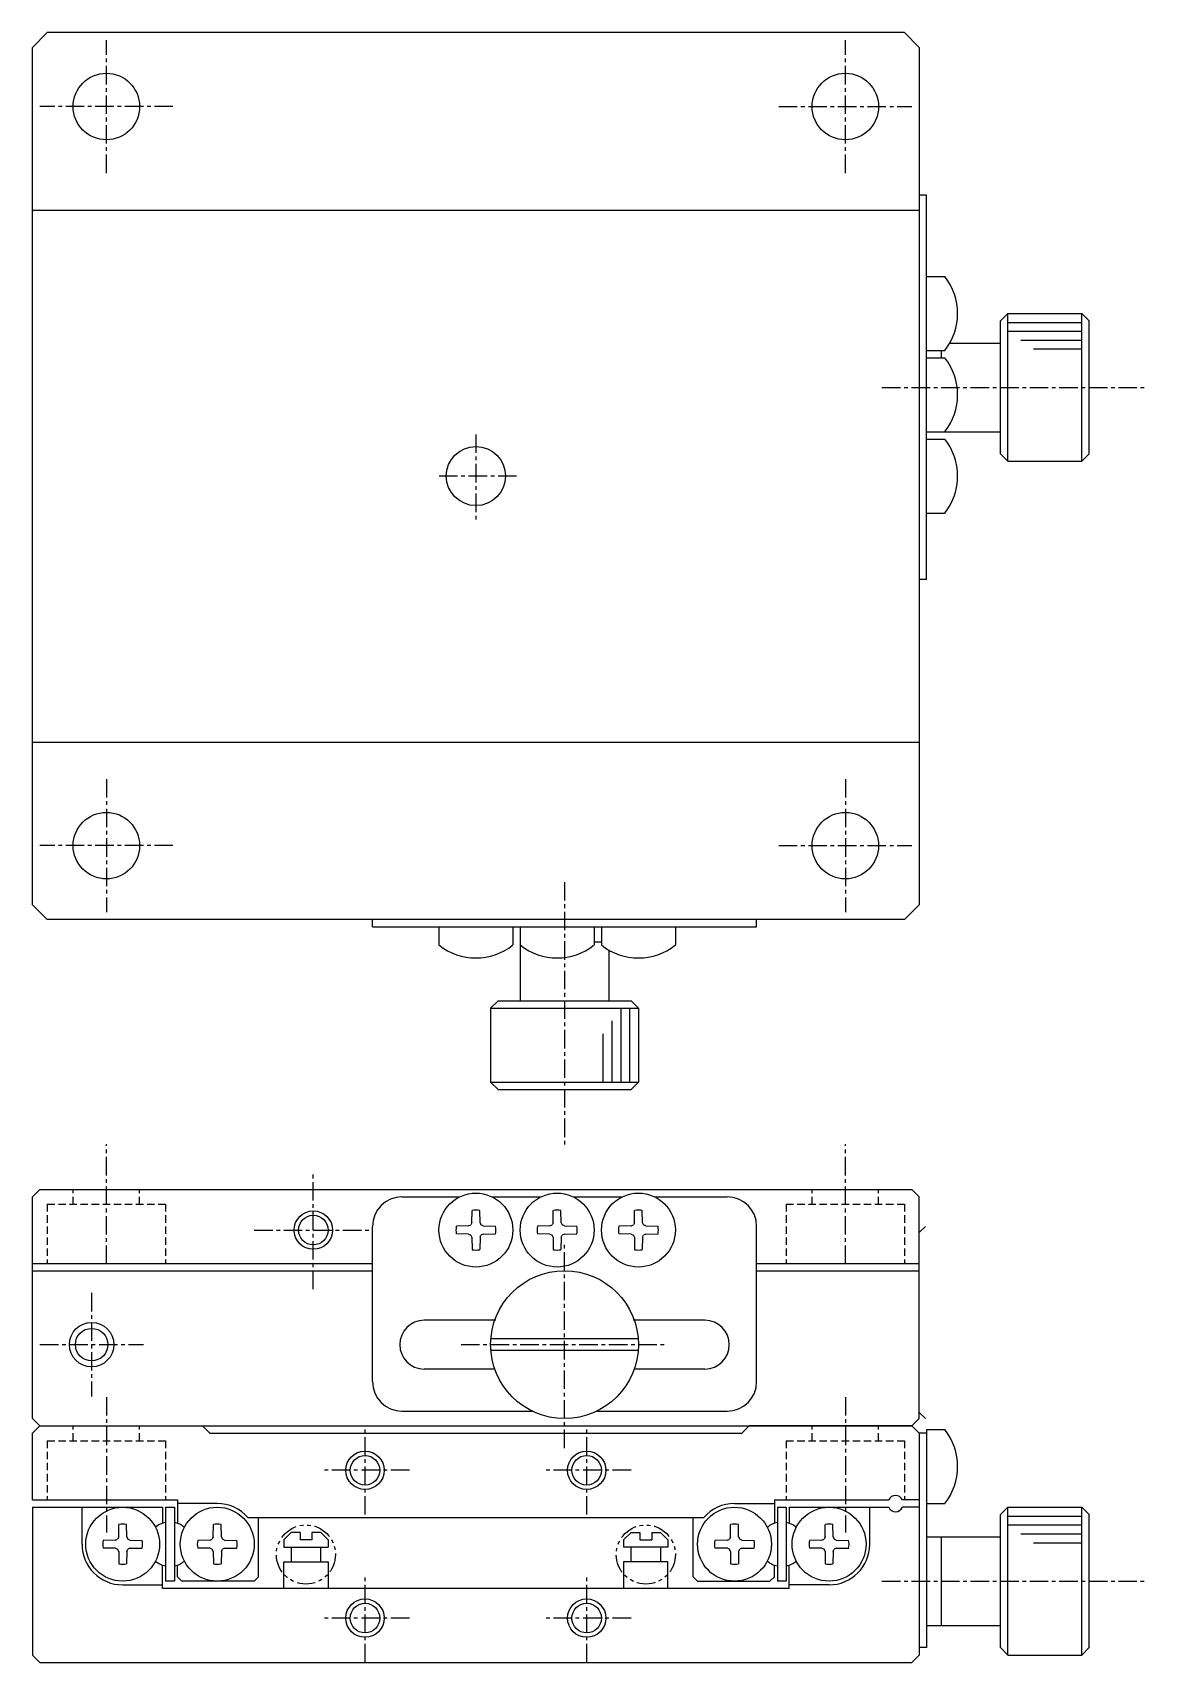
# Model space of a CAD drawing. Extents: x 62 to 281, y 71 to 320.
# Drawn here: x 136.7 to 212.1, y 209.8 to 320.1 of the extents above; entities that cross this region are included whole.
import ezdxf

# ---------------------------------------------------------------- set-up
doc = ezdxf.new("R2010")
doc.units = 0
for name, pattern in [('CENTER', [2, 1.25, -0.25, 0.25, -0.25]), ('DASHED', [0.75, 0.5, -0.25]), ('PHANTOM', [2.5, 1.25, -0.25, 0.25, -0.25, 0.25, -0.25])]:
    doc.linetypes.add(name, pattern=pattern)
doc.layers.get('0').update_dxf_attribs({"linetype": 'CONTINUOUS'})
doc.layers.add('CENTER', color=1, linetype='CENTER')

msp = doc.modelspace()

# ---------------------------------------------------------------- linework, layer by layer
at = {"color": 7, "linetype": 'CONTINUOUS'}
for p, q in [((137.73, 320.08), (136.73, 319.08)), ((195.73, 320.08), (137.73, 320.08)), ((196.73, 319.08), (195.73, 320.08)), ((136.73, 261.08), (136.73, 319.08)), ((196.73, 319.08), (196.73, 261.08)), ((197.23, 309.08), (196.73, 309.08)), ((197.23, 283.08), (197.23, 309.08)), ((136.73, 308.08), (196.73, 308.08)), ((197.23, 303.58), (198.46, 303.58)), ((202.23, 300.58), (202.73, 301.08)), ((202.73, 291.08), (202.73, 301.08)), ((202.73, 301.08), (207.73, 301.08)), ((207.73, 291.08), (207.73, 301.08)), ((207.73, 301.08), (208.23, 300.58)), ((202.23, 291.58), (202.23, 300.58)), ((208.23, 291.58), (208.23, 300.58)), ((198.8, 299.08), (202.23, 299.08)), ((197.23, 298.58), (198.46, 298.58)), ((197.23, 298.08), (198.46, 298.08)), ((198.23, 298.08), (198.23, 298.58)), ((197.23, 293.08), (198.46, 293.08)), ((197.23, 293.08), (202.23, 293.08)), ((197.23, 292.58), (198.46, 292.58)), ((202.73, 291.08), (202.23, 291.58)), ((208.23, 291.58), (207.73, 291.08)), ((202.73, 291.08), (207.73, 291.08)), ((197.23, 287.58), (198.46, 287.58)), ((197.23, 283.08), (196.73, 283.08)), ((136.73, 272.08), (196.73, 272.08)), ((136.73, 261.08), (137.73, 260.08)), ((196.73, 261.08), (195.73, 260.08)), ((195.73, 260.08), (137.73, 260.08)), ((159.73, 259.58), (159.73, 260.08)), ((159.73, 259.58), (185.73, 259.58)), ((164.23, 259.58), (164.23, 258.36)), ((169.23, 259.58), (169.23, 258.36)), ((169.73, 259.58), (169.73, 258.36)), ((169.73, 259.58), (169.73, 254.58)), ((174.73, 259.58), (174.73, 258.36)), ((175.23, 259.58), (175.23, 258.36)), ((180.23, 259.58), (180.23, 258.36)), ((185.73, 259.58), (185.73, 260.08)), ((174.73, 258.58), (175.23, 258.58)), ((175.73, 258.02), (175.73, 254.58)), ((167.73, 254.08), (168.23, 254.58)), ((167.73, 254.08), (177.73, 254.08)), ((167.73, 254.08), (167.73, 249.08)), ((168.23, 254.58), (177.23, 254.58)), ((177.23, 254.58), (177.73, 254.08)), ((177.73, 254.08), (177.73, 249.08)), ((167.73, 249.08), (177.73, 249.08)), ((168.23, 248.58), (167.73, 249.08)), ((168.23, 248.58), (177.23, 248.58)), ((177.73, 249.08), (177.23, 248.58)), ((137.23, 241.82), (136.73, 241.32)), ((137.23, 241.82), (196.23, 241.82)), ((196.23, 241.82), (196.73, 241.32)), ((136.73, 226.32), (136.73, 241.32)), ((161.73, 241.32), (165.64, 241.32)), ((166.46, 239.55), (166.47, 240.4)), ((167.01, 239.55), (166.99, 240.4)), ((167.82, 241.32), (171.14, 241.32)), ((171.96, 239.55), (171.97, 240.4)), ((172.51, 239.55), (172.49, 240.4)), ((173.32, 241.32), (176.64, 241.32)), ((177.46, 239.55), (177.47, 240.4)), ((178.01, 239.55), (177.99, 240.4)), ((178.82, 241.32), (183.73, 241.32)), ((196.73, 226.32), (196.73, 241.32)), ((159.73, 228.82), (159.73, 239.32)), ((166.24, 239.35), (165.41, 239.33)), ((166.24, 239.35), (166.4, 239.42)), ((166.46, 239.55), (166.4, 239.42)), ((167.01, 239.55), (167.07, 239.42)), ((167.23, 239.35), (167.07, 239.42)), ((167.23, 239.35), (168.06, 239.33)), ((171.74, 239.35), (170.91, 239.33)), ((171.74, 239.35), (171.9, 239.42)), ((171.96, 239.55), (171.9, 239.42)), ((172.51, 239.55), (172.57, 239.42)), ((172.73, 239.35), (172.57, 239.42)), ((172.73, 239.35), (173.56, 239.33)), ((177.24, 239.35), (176.41, 239.33)), ((177.24, 239.35), (177.4, 239.42)), ((177.46, 239.55), (177.4, 239.42)), ((178.01, 239.55), (178.07, 239.42)), ((178.23, 239.35), (178.07, 239.42)), ((178.23, 239.35), (179.06, 239.33)), ((185.73, 228.82), (185.73, 239.32)), ((166.24, 238.8), (165.41, 238.81)), ((166.24, 238.8), (166.4, 238.72)), ((166.46, 238.59), (166.4, 238.72)), ((166.46, 238.59), (166.47, 237.75)), ((167.01, 238.59), (166.99, 237.75)), ((167.01, 238.59), (167.07, 238.72)), ((167.23, 238.8), (167.07, 238.72)), ((167.23, 238.8), (168.06, 238.81)), ((171.74, 238.8), (170.91, 238.81)), ((171.74, 238.8), (171.9, 238.72)), ((171.96, 238.59), (171.9, 238.72)), ((171.96, 238.59), (171.97, 237.75)), ((172.51, 238.59), (172.49, 237.75)), ((172.51, 238.59), (172.57, 238.72)), ((172.73, 238.8), (172.57, 238.72)), ((172.73, 238.8), (173.56, 238.81)), ((177.24, 238.8), (176.41, 238.81)), ((177.24, 238.8), (177.4, 238.72)), ((177.46, 238.59), (177.4, 238.72)), ((177.46, 238.59), (177.47, 237.75)), ((178.01, 238.59), (177.99, 237.75)), ((178.01, 238.59), (178.07, 238.72)), ((178.23, 238.8), (178.07, 238.72)), ((178.23, 238.8), (179.06, 238.81)), ((136.73, 236.82), (159.73, 236.82)), ((136.73, 236.32), (159.73, 236.32)), ((185.73, 236.82), (196.73, 236.82)), ((185.73, 236.32), (196.73, 236.32)), ((168.09, 232.97), (163.23, 232.97)), ((182.23, 232.97), (177.38, 232.97)), ((177.72, 231.72), (167.75, 231.72)), ((177.72, 230.92), (167.75, 230.92)), ((167.95, 229.67), (163.23, 229.67)), ((182.23, 229.67), (177.52, 229.67)), ((137.23, 225.82), (136.73, 226.32)), ((161.73, 226.82), (170.56, 226.82)), ((174.91, 226.82), (183.73, 226.82)), ((196.73, 226.32), (196.23, 225.82)), ((137.23, 225.82), (136.73, 225.32)), ((136.73, 220.82), (136.73, 225.32)), ((137.23, 225.82), (196.23, 225.82)), ((137.23, 225.82), (148.23, 225.82)), ((148.73, 225.32), (148.23, 225.82)), ((148.73, 225.32), (184.73, 225.32)), ((185.23, 225.82), (184.73, 225.32)), ((196.23, 225.82), (185.23, 225.82)), ((196.23, 225.82), (196.73, 225.32)), ((197.23, 225.32), (196.73, 225.32)), ((196.73, 225.32), (196.73, 210.32)), ((197.23, 225.57), (198.46, 225.57)), ((197.23, 225.57), (197.23, 210.82)), ((136.73, 220.82), (146.53, 220.82)), ((146.53, 220.82), (146.53, 219.24)), ((149.23, 220.57), (146.53, 220.57)), ((184.23, 220.57), (186.93, 220.57)), ((186.93, 220.82), (186.93, 219.24)), ((186.93, 220.82), (194.68, 220.82)), ((196.73, 220.82), (195.59, 220.82)), ((197.23, 220.57), (198.46, 220.57)), ((136.73, 220.32), (136.73, 210.32)), ((136.73, 220.32), (145.53, 220.32)), ((140.08, 217.82), (140.08, 220.32)), ((145.53, 220.32), (145.53, 219.24)), ((145.73, 220.32), (146.33, 220.32)), ((145.73, 220.32), (145.73, 215.32)), ((146.33, 220.32), (146.33, 215.32)), ((151.31, 219.62), (182.16, 219.62)), ((152.03, 215.62), (152.03, 219.62)), ((181.43, 215.62), (181.43, 219.62)), ((187.13, 220.32), (187.73, 220.32)), ((187.13, 220.32), (187.13, 215.32)), ((187.73, 220.32), (187.73, 215.32)), ((187.93, 220.32), (187.93, 219.24)), ((187.93, 220.32), (194.68, 220.32)), ((193.38, 217.82), (193.38, 220.32)), ((196.73, 220.32), (195.59, 220.32)), ((202.23, 219.82), (202.73, 220.32)), ((202.23, 210.82), (202.23, 219.82)), ((202.73, 210.32), (202.73, 220.32)), ((202.73, 220.32), (207.73, 220.32)), ((207.73, 210.32), (207.73, 220.32)), ((207.73, 220.32), (208.23, 219.82)), ((208.23, 210.82), (208.23, 219.82)), ((142.56, 218.32), (142.49, 218.16)), ((142.56, 218.32), (142.57, 219.15)), ((143.11, 218.32), (143.09, 219.15)), ((143.11, 218.32), (143.18, 218.16)), ((148.96, 218.32), (148.89, 218.16)), ((148.96, 218.32), (148.97, 219.15)), ((149.51, 218.32), (149.49, 219.15)), ((149.51, 218.32), (149.58, 218.16)), ((153.73, 218.12), (154.23, 218.62)), ((154.83, 218.62), (154.23, 218.62)), ((154.83, 218.62), (154.83, 218.12)), ((156.23, 218.62), (155.63, 218.62)), ((155.63, 218.62), (155.63, 218.12)), ((156.73, 218.12), (156.23, 218.62)), ((176.73, 218.12), (177.23, 218.62)), ((177.23, 218.62), (177.83, 218.62)), ((177.83, 218.62), (177.83, 218.12)), ((178.63, 218.62), (179.23, 218.62)), ((178.63, 218.62), (178.63, 218.12)), ((179.73, 218.12), (179.23, 218.62)), ((183.96, 218.32), (183.89, 218.16)), ((183.96, 218.32), (183.97, 219.15)), ((184.51, 218.32), (184.49, 219.15)), ((184.51, 218.32), (184.58, 218.16)), ((190.36, 218.32), (190.29, 218.16)), ((190.36, 218.32), (190.37, 219.15)), ((190.91, 218.32), (190.89, 219.15)), ((190.91, 218.32), (190.98, 218.16)), ((197.23, 218.32), (202.23, 218.32)), ((198.23, 212.32), (198.23, 218.32)), ((142.35, 218.1), (141.51, 218.08)), ((142.35, 217.55), (141.51, 217.56)), ((142.35, 218.1), (142.49, 218.16)), ((142.35, 217.55), (142.49, 217.49)), ((142.56, 217.32), (142.49, 217.49)), ((142.56, 217.32), (142.57, 216.5)), ((143.11, 217.32), (143.09, 216.5)), ((143.11, 217.32), (143.18, 217.49)), ((143.32, 218.1), (143.18, 218.16)), ((143.32, 217.55), (143.18, 217.49)), ((143.32, 218.1), (144.16, 218.08)), ((143.32, 217.55), (144.16, 217.56)), ((148.75, 218.1), (147.91, 218.08)), ((148.75, 217.55), (147.91, 217.56)), ((148.75, 218.1), (148.89, 218.16)), ((148.75, 217.55), (148.89, 217.49)), ((148.96, 217.32), (148.89, 217.49)), ((148.96, 217.32), (148.97, 216.5)), ((149.51, 217.32), (149.49, 216.5)), ((149.51, 217.32), (149.58, 217.49)), ((149.72, 218.1), (149.58, 218.16)), ((149.72, 217.55), (149.58, 217.49)), ((149.72, 218.1), (150.56, 218.08)), ((149.72, 217.55), (150.56, 217.56)), ((153.73, 218.12), (153.73, 217.62)), ((153.73, 217.62), (156.73, 217.62)), ((154.23, 217.62), (154.23, 216.62)), ((155.63, 218.12), (154.83, 218.12)), ((156.23, 216.62), (156.23, 217.62)), ((156.73, 218.12), (156.73, 217.62)), ((176.73, 218.12), (176.73, 217.62)), ((179.73, 217.62), (176.73, 217.62)), ((177.23, 216.62), (177.23, 217.62)), ((177.83, 218.12), (178.63, 218.12)), ((179.23, 217.62), (179.23, 216.62)), ((179.73, 218.12), (179.73, 217.62)), ((183.75, 218.1), (182.91, 218.08)), ((183.75, 217.55), (182.91, 217.56)), ((183.75, 218.1), (183.89, 218.16)), ((183.75, 217.55), (183.89, 217.49)), ((183.96, 217.32), (183.89, 217.49)), ((183.96, 217.32), (183.97, 216.5)), ((184.51, 217.32), (184.49, 216.5)), ((184.51, 217.32), (184.58, 217.49)), ((184.72, 218.1), (184.58, 218.16)), ((184.72, 217.55), (184.58, 217.49)), ((184.72, 218.1), (185.56, 218.08)), ((184.72, 217.55), (185.56, 217.56)), ((190.15, 218.1), (189.31, 218.08)), ((190.15, 217.55), (189.31, 217.56)), ((190.15, 218.1), (190.29, 218.16)), ((190.15, 217.55), (190.29, 217.49)), ((190.36, 217.32), (190.29, 217.49)), ((190.36, 217.32), (190.37, 216.5)), ((190.91, 217.32), (190.89, 216.5)), ((190.91, 217.32), (190.98, 217.49)), ((191.12, 218.1), (190.98, 218.16)), ((191.12, 217.55), (190.98, 217.49)), ((191.12, 218.1), (191.96, 218.08)), ((191.12, 217.55), (191.96, 217.56)), ((145.53, 214.82), (145.53, 216.41)), ((146.53, 215.62), (146.53, 216.41)), ((153.73, 216.62), (156.73, 216.62)), ((153.73, 214.82), (153.73, 216.62)), ((156.73, 216.62), (156.73, 214.82)), ((179.73, 216.62), (176.73, 216.62)), ((176.73, 216.62), (176.73, 214.82)), ((179.73, 214.82), (179.73, 216.62)), ((186.93, 215.62), (186.93, 216.41)), ((187.93, 214.82), (187.93, 216.41)), ((142.83, 215.07), (145.53, 215.07)), ((146.33, 215.32), (145.73, 215.32)), ((146.53, 215.62), (146.83, 215.32)), ((151.73, 215.32), (146.83, 215.32)), ((152.03, 215.62), (151.73, 215.32)), ((181.43, 215.62), (181.73, 215.32)), ((181.73, 215.32), (186.63, 215.32)), ((186.93, 215.62), (186.63, 215.32)), ((187.73, 215.32), (187.13, 215.32)), ((190.63, 215.07), (187.93, 215.07)), ((187.93, 214.82), (145.53, 214.82)), ((197.23, 212.32), (202.23, 212.32)), ((197.23, 210.82), (196.73, 210.82)), ((202.73, 210.32), (202.23, 210.82)), ((208.23, 210.82), (207.73, 210.32)), ((136.73, 210.32), (137.23, 209.82)), ((137.23, 209.82), (196.23, 209.82)), ((196.73, 210.32), (196.23, 209.82)), ((202.73, 210.32), (207.73, 210.32))]:
    msp.add_line(p, q, dxfattribs=at)
at = {"color": 3, "linetype": 'CONTINUOUS'}
for p, q in [((202.73, 300.48), (207.73, 300.48)), ((202.73, 299.88), (207.73, 299.88)), ((203.6, 299.28), (207.73, 299.28)), ((204.47, 298.68), (207.73, 298.68)), ((176.53, 254.08), (176.53, 249.08)), ((177.13, 254.08), (177.13, 249.08)), ((175.93, 253.22), (175.93, 249.08)), ((175.33, 252.35), (175.33, 249.08)), ((197.16, 239.32), (196.73, 238.9)), ((196.73, 226.74), (197.16, 226.32)), ((202.73, 219.72), (207.73, 219.72)), ((202.73, 219.12), (207.73, 219.12)), ((203.6, 218.52), (207.73, 218.52)), ((204.47, 217.92), (207.73, 217.92))]:
    msp.add_line(p, q, dxfattribs=at)
at = {"color": 3, "linetype": 'DASHED'}
for p, q in [((139.48, 240.82), (139.48, 241.82)), ((143.98, 240.82), (143.98, 241.82)), ((189.48, 240.82), (189.48, 241.82)), ((193.98, 240.82), (193.98, 241.82)), ((137.73, 240.82), (137.73, 236.82)), ((137.73, 240.82), (145.73, 240.82)), ((145.73, 240.82), (145.73, 236.82)), ((187.73, 240.82), (195.73, 240.82)), ((187.73, 240.82), (187.73, 236.82)), ((195.73, 240.82), (195.73, 236.82)), ((139.48, 224.82), (139.48, 225.82)), ((143.98, 224.82), (143.98, 225.82)), ((189.48, 224.82), (189.48, 225.82)), ((193.98, 224.82), (193.98, 225.82)), ((137.73, 224.82), (137.73, 220.82)), ((137.73, 224.82), (145.73, 224.82)), ((145.73, 224.82), (145.73, 220.82)), ((187.73, 224.82), (187.73, 220.82)), ((187.73, 224.82), (195.73, 224.82)), ((195.73, 224.82), (195.73, 220.82))]:
    msp.add_line(p, q, dxfattribs=at)
at = {"color": 7, "linetype": 'CONTINUOUS'}
for centre, radius in [((141.73, 315.08), 2.25), ((191.73, 315.08), 2.25), ((166.73, 290.08), 2), ((141.73, 265.08), 2.25), ((191.73, 265.08), 2.25), ((166.73, 239.07), 2.5), ((172.23, 239.07), 2.5), ((177.73, 239.07), 2.5), ((155.73, 239.07), 1), ((172.73, 231.32), 5), ((140.73, 231.32), 1.1), ((159.23, 222.82), 1), ((174.23, 222.82), 1), ((142.83, 217.82), 2.5), ((149.23, 217.82), 2.5), ((184.23, 217.82), 2.5), ((190.63, 217.82), 2.5), ((159.23, 212.82), 1), ((174.23, 212.82), 1)]:
    msp.add_circle(centre, radius, dxfattribs=at)
at = {"color": 3, "linetype": 'CONTINUOUS'}
for centre, radius in [((155.73, 239.07), 1.3), ((140.73, 231.32), 1.5), ((159.23, 222.82), 1.3), ((174.23, 222.82), 1.3), ((159.23, 212.82), 1.3), ((174.23, 212.82), 1.3)]:
    msp.add_circle(centre, radius, dxfattribs=at)
at = {"color": 3, "linetype": 'PHANTOM'}
for centre in [(155.23, 217.12), (178.23, 217.12)]:
    msp.add_circle(centre, 2, dxfattribs=at)
at = {"color": 7, "linetype": 'CONTINUOUS'}
for centre, radius, start, end in [((195.33, 301.08), 4, 321.3178, 38.6822), ((195.33, 295.58), 4, 321.3178, 38.6822), ((195.33, 290.08), 4, 321.3178, 38.6822), ((166.73, 261.48), 4, 231.3178, 308.6822), ((172.23, 261.48), 4, 231.3178, 308.6822), ((177.73, 261.48), 4, 231.3178, 308.6822), ((161.73, 239.32), 2, 90, 180), ((166.73, 239.07), 1.35, 78.8959, 101.1041), ((172.23, 239.07), 1.35, 78.8959, 101.1041), ((177.73, 239.07), 1.35, 78.8959, 101.1041), ((183.73, 239.32), 2, 0, 90), ((166.73, 239.07), 1.35, 168.8959, 191.1041), ((166.73, 239.07), 1.35, 348.8959, 11.1041), ((172.23, 239.07), 1.35, 168.8959, 191.1041), ((172.23, 239.07), 1.35, 348.8959, 11.1041), ((177.73, 239.07), 1.35, 168.8959, 191.1041), ((177.73, 239.07), 1.35, 348.8959, 11.1041), ((166.73, 239.07), 1.35, 258.8959, 281.1041), ((172.23, 239.07), 1.35, 258.8959, 281.1041), ((177.73, 239.07), 1.35, 258.8959, 281.1041), ((163.23, 231.32), 1.65, 90, 270), ((182.23, 231.32), 1.65, 270, 90), ((161.73, 228.82), 2, 180, 270), ((183.73, 228.82), 2, 270, 0), ((195.33, 223.07), 4, 321.3178, 38.6822), ((149.23, 217.82), 2.75, 40.8851, 90), ((184.23, 217.82), 2.75, 90, 139.1149), ((195.13, 220.62), 0.5, 23.5782, 156.4218), ((195.13, 220.52), 0.5, 203.5782, 336.4218), ((142.83, 217.82), 1.35, 78.8959, 101.1041), ((146.03, 217.82), 1.5, 101.537, 130.5416), ((146.03, 217.82), 1.5, 49.4584, 78.463), ((149.23, 217.82), 1.35, 78.8959, 101.1041), ((184.23, 217.82), 1.35, 78.8959, 101.1041), ((187.43, 217.82), 1.5, 101.537, 130.5416), ((187.43, 217.82), 1.5, 49.4584, 78.463), ((190.63, 217.82), 1.35, 78.8959, 101.1041), ((142.83, 217.82), 2.75, 180, 270), ((142.83, 217.82), 1.35, 168.8959, 191.1041), ((142.83, 217.82), 1.35, 348.8959, 11.1041), ((149.23, 217.82), 1.35, 168.8959, 191.1041), ((149.23, 217.82), 1.35, 348.8959, 11.1041), ((184.23, 217.82), 1.35, 168.8959, 191.1041), ((184.23, 217.82), 1.35, 348.8959, 11.1041), ((190.63, 217.82), 1.35, 168.8959, 191.1041), ((190.63, 217.82), 2.75, 270, 0), ((190.63, 217.82), 1.35, 348.8959, 11.1041), ((142.83, 217.82), 1.35, 258.8959, 281.1041), ((146.03, 217.82), 1.5, 229.4584, 258.4631), ((146.03, 217.82), 1.5, 281.537, 310.5416), ((149.23, 217.82), 1.35, 258.8959, 281.1041), ((184.23, 217.82), 1.35, 258.8959, 281.1041), ((187.43, 217.82), 1.5, 229.4584, 258.4631), ((187.43, 217.82), 1.5, 281.537, 310.5416), ((190.63, 217.82), 1.35, 258.8959, 281.1041)]:
    msp.add_arc(centre, radius, start, end, dxfattribs=at)
at = {"layer": 'CENTER', "color": 1, "linetype": 'CENTER'}
for p, q in [((141.73, 310.58), (141.73, 319.58)), ((191.73, 310.58), (191.73, 319.58)), ((146.23, 315.08), (137.23, 315.08)), ((187.23, 315.08), (196.23, 315.08)), ((194.21, 296.08), (212.1, 296.08)), ((166.73, 292.9), (166.73, 286.95)), ((169.49, 290.08), (164.08, 290.08)), ((141.73, 269.58), (141.73, 260.58)), ((191.73, 269.58), (191.73, 260.58)), ((146.23, 265.08), (137.23, 265.08)), ((187.23, 265.08), (196.23, 265.08)), ((172.73, 262.61), (172.73, 244.72)), ((141.73, 236.77), (141.73, 244.88)), ((191.73, 236.77), (191.73, 244.88)), ((155.73, 235.07), (155.73, 243.07)), ((151.73, 239.07), (159.73, 239.07)), ((172.73, 224.32), (172.73, 238.32)), ((140.73, 234.82), (140.73, 227.82)), ((137.23, 231.32), (144.23, 231.32)), ((165.73, 231.32), (179.73, 231.32)), ((141.73, 227.77), (141.73, 218.62)), ((191.73, 227.77), (191.73, 218.62)), ((159.23, 219.82), (159.23, 225.82)), ((174.23, 219.82), (174.23, 225.82)), ((162.23, 222.82), (156.23, 222.82)), ((177.23, 222.82), (171.23, 222.82)), ((159.23, 209.82), (159.23, 215.82)), ((174.23, 209.82), (174.23, 215.82)), ((194.21, 215.32), (212.1, 215.32)), ((162.23, 212.82), (156.23, 212.82)), ((177.23, 212.82), (171.23, 212.82))]:
    msp.add_line(p, q, dxfattribs=at)

doc.saveas('drawing.dxf')
